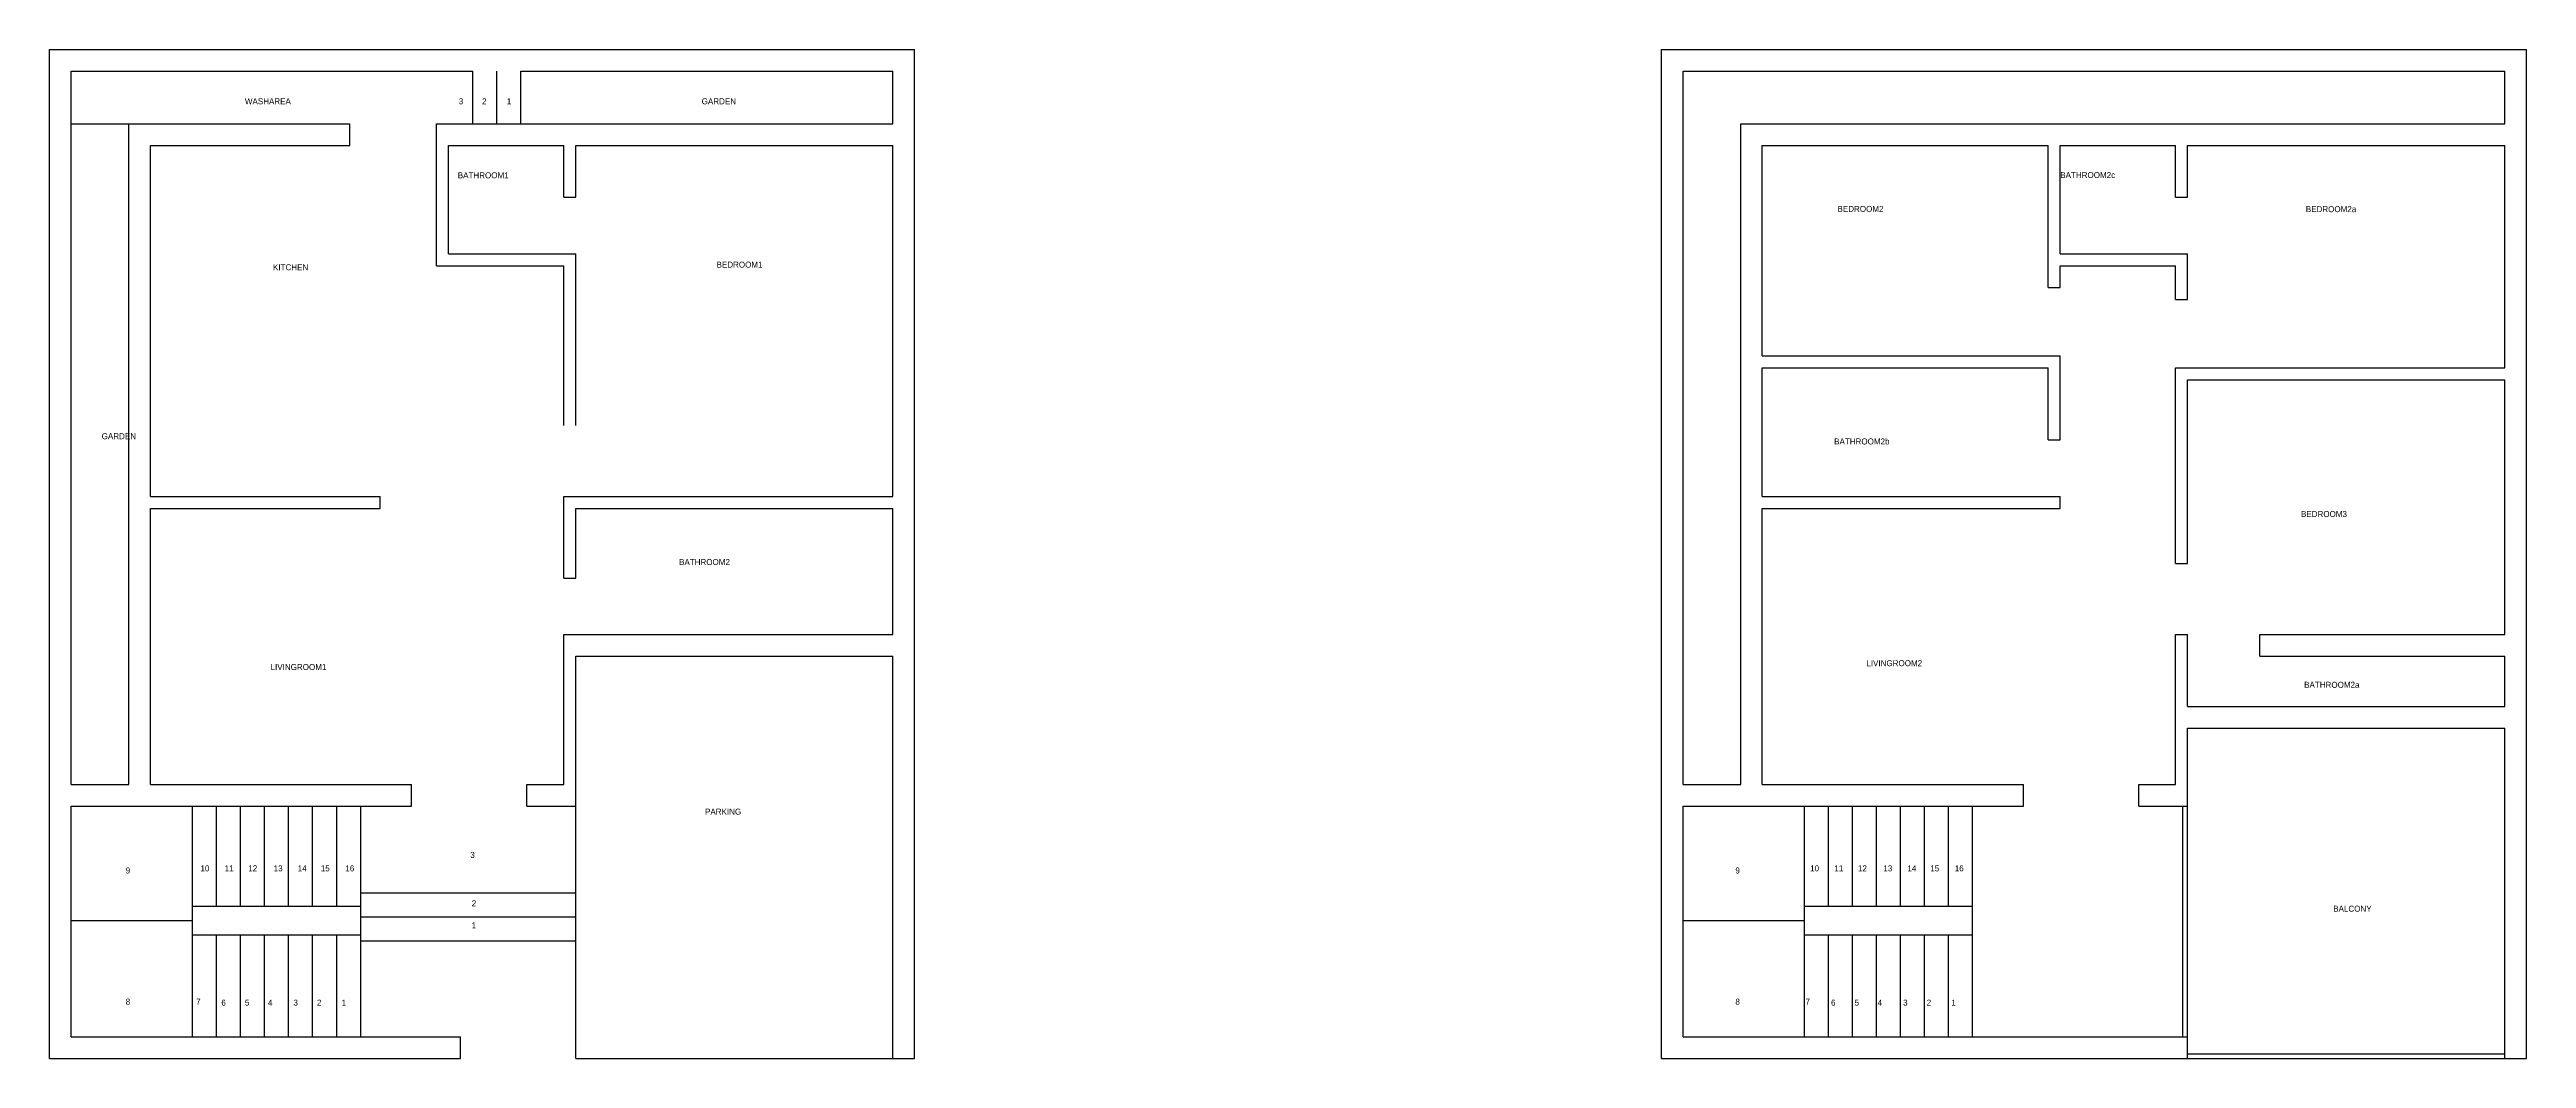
# Model space of a CAD drawing. Header units: metres. Extents: x 0 to 1031, y 0 to 420.
import ezdxf

# ---------------------------------------------------------------- set-up
doc = ezdxf.new("R2010")
doc.units = ezdxf.units.M
for name, color, linetype in [('Balcony', 7, 'Continuous'), ('BathRoom1', 7, 'Continuous'), ('BathRoom2', 7, 'Continuous'), ('Bathroom2a', 7, 'Continuous'), ('BathRoom2b', 7, 'Continuous'), ('BathRoom2c', 7, 'Continuous'), ('BedRoom1', 7, 'Continuous'), ('BedRoom2', 7, 'Continuous'), ('BedRoom2a', 7, 'Continuous'), ('BedRoom3', 7, 'Continuous'), ('Boundary', 7, 'Continuous'), ('Entrance_Staircase', 7, 'Continuous'), ('Garden', 7, 'Continuous'), ('Garden_Staircase', 7, 'Continuous'), ('Kitchen', 7, 'Continuous'), ('LivingRoom1', 7, 'Continuous'), ('LivingRoom2', 7, 'Continuous'), ('Parking', 7, 'Continuous'), ('Staircase', 7, 'Continuous'), ('WashArea', 7, 'Continuous')]:
    doc.layers.add(name, color=color, linetype=linetype)

msp = doc.modelspace()

# ---------------------------------------------------------------- linework, layer by layer
at = {"layer": 'Balcony'}
for p, q in [((889.8, 0), (889.8, 137.5)), ((889.8, 137.5), (1021.8, 137.5)), ((1021.8, 0), (1021.8, 137.5)), ((887.8, 9), (887.8, 105)), ((889.8, 2), (1021.8, 2)), ((889.8, 0), (1030.8, 0))]:
    msp.add_line(p, q, dxfattribs=at)
at = {"layer": 'BathRoom1'}
for p, q in [((166, 335), (166, 380)), ((166, 380), (214, 380)), ((214, 358.5), (214, 380)), ((214, 358.5), (219, 358.5)), ((166, 335), (219, 335))]:
    msp.add_line(p, q, dxfattribs=at)
at = {"layer": 'BathRoom2'}
for p, q in [((219, 200), (219, 229)), ((219, 229), (351, 229)), ((351, 176.5), (351, 229)), ((214, 200), (219, 200)), ((214, 176.5), (351, 176.5))]:
    msp.add_line(p, q, dxfattribs=at)
at = {"layer": 'Bathroom2a'}
for p, q in [((889.8, 146.5), (889.8, 176.5)), ((919.8, 167.5), (919.8, 176.5)), ((919.8, 167.5), (1021.8, 167.5)), ((1021.8, 146.5), (1021.8, 167.5)), ((889.8, 146.5), (1021.8, 146.5))]:
    msp.add_line(p, q, dxfattribs=at)
at = {"layer": 'BathRoom2b'}
for p, q in [((712.8, 234), (712.8, 287.5)), ((712.8, 287.5), (831.8, 287.5)), ((831.8, 257.5), (831.8, 287.5)), ((831.8, 257.5), (836.8, 257.5)), ((712.8, 234), (836.8, 234))]:
    msp.add_line(p, q, dxfattribs=at)
at = {"layer": 'BathRoom2c'}
for p, q in [((836.8, 335), (836.8, 380)), ((836.8, 380), (884.8, 380)), ((884.8, 358.5), (884.8, 380)), ((884.8, 358.5), (889.8, 358.5)), ((836.8, 335), (889.8, 335))]:
    msp.add_line(p, q, dxfattribs=at)
at = {"layer": 'BedRoom1'}
for p, q in [((219, 358.5), (219, 380)), ((219, 380), (351, 380)), ((351, 234), (351, 380)), ((219, 263.5), (219, 335)), ((214, 234), (351, 234))]:
    msp.add_line(p, q, dxfattribs=at)
at = {"layer": 'BedRoom2'}
for p, q in [((712.8, 292.5), (712.8, 380)), ((712.8, 380), (831.8, 380)), ((831.8, 321), (831.8, 380)), ((831.8, 321), (836.8, 321)), ((712.8, 292.5), (808.5, 292.5)), ((808.5, 292.5), (836.8, 292.5))]:
    msp.add_line(p, q, dxfattribs=at)
at = {"layer": 'BedRoom2a'}
for p, q in [((889.8, 358.5), (889.8, 380)), ((889.8, 380), (1021.8, 380)), ((1021.8, 287.5), (1021.8, 380)), ((889.8, 316), (889.8, 335)), ((884.8, 316), (889.8, 316)), ((884.8, 287.5), (1021.8, 287.5))]:
    msp.add_line(p, q, dxfattribs=at)
at = {"layer": 'BedRoom3'}
for p, q in [((889.8, 206), (889.8, 282.5)), ((889.8, 282.5), (1021.8, 282.5)), ((889.8, 263.5), (889.8, 282.5)), ((1021.8, 176.5), (1021.8, 282.5)), ((884.8, 206), (889.8, 206)), ((884.8, 176.5), (889.8, 176.5)), ((919.8, 176.5), (1021.8, 176.5))]:
    msp.add_line(p, q, dxfattribs=at)
at = {"layer": 'Boundary'}
for p, q in [((0, 0), (0, 420)), ((0, 420), (360, 420)), ((360, 0), (360, 420)), ((670.8, 0), (670.8, 420)), ((670.8, 420), (1030.8, 420)), ((1030.8, 0), (1030.8, 420)), ((679.8, 114), (679.8, 411)), ((679.8, 411), (1021.8, 411)), ((1021.8, 389), (1021.8, 411)), ((703.8, 114), (703.8, 389)), ((703.8, 389), (831.8, 389)), ((831.8, 389), (1021.8, 389)), ((679.8, 114), (703.8, 114)), ((0, 0), (171, 0)), ((171, 0), (171, 9)), ((351, 0), (360, 0)), ((670.8, 0), (889.8, 0))]:
    msp.add_line(p, q, dxfattribs=at)
at = {"layer": 'Entrance_Staircase'}
for p, q in [((150.6, 105), (150.6, 114)), ((198.6, 105), (198.6, 114)), ((129.5, 105), (150.6, 105)), ((198.6, 105), (219, 105)), ((129.5, 69), (219, 69)), ((129.5, 59), (219, 59)), ((129.5, 49), (219, 49))]:
    msp.add_line(p, q, dxfattribs=at)
at = {"layer": 'Garden'}
for p, q in [((196.2, 411), (351, 411)), ((351, 389), (351, 411)), ((9, 114), (9, 389)), ((33, 114), (33, 389)), ((196.2, 389), (351, 389)), ((9, 114), (33, 114))]:
    msp.add_line(p, q, dxfattribs=at)
at = {"layer": 'Garden_Staircase'}
for p, q in [((176.2, 389), (176.2, 411)), ((186.2, 389), (186.2, 411)), ((196.2, 389), (196.2, 411)), ((161, 389), (196.2, 389))]:
    msp.add_line(p, q, dxfattribs=at)
at = {"layer": 'Kitchen'}
for p, q in [((125, 380), (125, 389)), ((161, 330), (161, 389)), ((42, 234), (42, 380)), ((42, 380), (125, 380)), ((161, 330), (214, 330)), ((214, 263.5), (214, 330)), ((42, 234), (137.6, 234)), ((137.6, 229), (137.6, 234))]:
    msp.add_line(p, q, dxfattribs=at)
at = {"layer": 'LivingRoom1'}
for p, q in [((42, 114), (42, 229)), ((42, 229), (137.6, 229)), ((214, 200), (214, 234)), ((214, 114), (214, 176.5)), ((42, 114), (150.6, 114)), ((198.6, 114), (214, 114))]:
    msp.add_line(p, q, dxfattribs=at)
at = {"layer": 'LivingRoom2'}
for p, q in [((836.8, 330), (884.8, 330)), ((836.8, 321), (836.8, 330)), ((884.8, 316), (884.8, 330)), ((836.8, 257.5), (836.8, 292.5)), ((884.8, 206), (884.8, 287.5)), ((712.8, 114), (712.8, 229)), ((712.8, 229), (836.8, 229)), ((836.8, 229), (836.8, 234)), ((884.8, 114), (884.8, 176.5)), ((712.8, 114), (821.5, 114)), ((821.5, 105), (821.5, 114)), ((869.5, 114), (884.8, 114)), ((869.5, 105), (869.5, 114))]:
    msp.add_line(p, q, dxfattribs=at)
at = {"layer": 'Parking'}
for p, q in [((219, 0), (219, 167.5)), ((219, 167.5), (351, 167.5)), ((351, 0), (351, 167.5)), ((219, 0), (351, 0))]:
    msp.add_line(p, q, dxfattribs=at)
at = {"layer": 'Staircase'}
for p, q in [((9, 105), (129.5, 105)), ((9, 9), (9, 105)), ((59.5, 9), (59.5, 105)), ((69.5, 63.4), (69.5, 105)), ((79.5, 63.4), (79.5, 105)), ((89.5, 63.4), (89.5, 105)), ((99.5, 63.4), (99.5, 105)), ((109.5, 63.4), (109.5, 105)), ((119.5, 63.4), (119.5, 105)), ((129.5, 9), (129.5, 105)), ((679.8, 105), (821.5, 105)), ((679.8, 9), (679.8, 105)), ((730.3, 9), (730.3, 105)), ((740.3, 63.4), (740.3, 105)), ((750.3, 63.4), (750.3, 105)), ((760.3, 63.4), (760.3, 105)), ((770.3, 63.4), (770.3, 105)), ((780.3, 63.4), (780.3, 105)), ((790.3, 63.4), (790.3, 105)), ((800.3, 9), (800.3, 105)), ((869.5, 105), (889.8, 105)), ((59.5, 63.4), (129.5, 63.4)), ((730.3, 63.4), (800.3, 63.4)), ((9, 57.4), (59.5, 57.4)), ((679.8, 57.4), (730.3, 57.4)), ((59.5, 51.4), (129.5, 51.4)), ((69.5, 9), (69.5, 51.4)), ((79.5, 9), (79.5, 51.4)), ((89.5, 9), (89.5, 51.4)), ((99.5, 9), (99.5, 51.4)), ((109.5, 9), (109.5, 51.4)), ((119.5, 9), (119.5, 51.4)), ((730.3, 51.4), (800.3, 51.4)), ((740.3, 9), (740.3, 51.4)), ((750.3, 9), (750.3, 51.4)), ((760.3, 9), (760.3, 51.4)), ((770.3, 9), (770.3, 51.4)), ((780.3, 9), (780.3, 51.4)), ((790.3, 9), (790.3, 51.4)), ((9, 9), (171, 9)), ((679.8, 9), (889.8, 9))]:
    msp.add_line(p, q, dxfattribs=at)
at = {"layer": 'WashArea'}
for p, q in [((9, 389), (9, 411)), ((9, 411), (176.2, 411)), ((9, 389), (33, 389)), ((33, 389), (125, 389))]:
    msp.add_line(p, q, dxfattribs=at)

# ---------------------------------------------------------------- texts
at = {"layer": 'Balcony', "insert": (950.4, 63.6), "char_height": 2.5, "attachment_point": 1}
msp.add_mtext('BALCONY', dxfattribs=at)
at = {"layer": 'BathRoom1', "insert": (169.9, 368.9), "char_height": 2.5, "attachment_point": 1}
msp.add_mtext('BATHROOM1', dxfattribs=at)
at = {"layer": 'BathRoom2', "insert": (262, 207.9), "char_height": 2.5, "attachment_point": 1}
msp.add_mtext('BATHROOM2', dxfattribs=at)
at = {"layer": 'BathRoom2b', "char_height": 2.5, "attachment_point": 1}
for s, insert in [('BATHROOM2b', (742.7, 258.1)), ('BATHROOM2a', (938.3, 156.8))]:
    msp.add_mtext(s, dxfattribs=dict(at, insert=insert))
at = {"layer": 'BedRoom1', "insert": (277.6, 331.7), "char_height": 2.5, "attachment_point": 1}
msp.add_mtext('BEDROOM1', dxfattribs=at)
at = {"layer": 'BedRoom2', "insert": (744.1, 354.9), "char_height": 2.5, "attachment_point": 1}
msp.add_mtext('BEDROOM2', dxfattribs=at)
at = {"layer": 'BedRoom2a', "char_height": 2.5, "attachment_point": 1}
for s, insert in [('BATHROOM2c', (836.8, 369)), ('BEDROOM2a', (939, 354.8))]:
    msp.add_mtext(s, dxfattribs=dict(at, insert=insert))
at = {"layer": 'BedRoom3', "insert": (937, 227.9), "char_height": 2.5, "attachment_point": 1}
msp.add_mtext('BEDROOM3', dxfattribs=at)
at = {"layer": 'Entrance_Staircase', "char_height": 2.5, "attachment_point": 1}
for s, insert in [('3', (175.1, 86)), ('2', (175.7, 65.8)), ('1', (175.7, 56.7))]:
    msp.add_mtext(s, dxfattribs=dict(at, insert=insert))
at = {"layer": 'Garden', "char_height": 2.5, "attachment_point": 1}
for insert in [(271.4, 399.7), (21.7, 260.3)]:
    msp.add_mtext('GARDEN', dxfattribs=dict(at, insert=insert))
at = {"layer": 'Kitchen', "insert": (93, 330.6), "char_height": 2.5, "attachment_point": 1}
msp.add_mtext('KITCHEN', dxfattribs=at)
at = {"layer": 'LivingRoom1', "insert": (92, 164.2), "char_height": 2.5, "attachment_point": 1}
msp.add_mtext('LIVINGROOM1', dxfattribs=at)
at = {"layer": 'LivingRoom2', "insert": (756.1, 165.8), "char_height": 2.5, "attachment_point": 1}
msp.add_mtext('LIVINGROOM2', dxfattribs=at)
at = {"layer": 'Parking', "insert": (272.8, 104), "char_height": 2.5, "attachment_point": 1}
msp.add_mtext('PARKING', dxfattribs=at)
at = {"layer": 'Staircase', "char_height": 2.5, "attachment_point": 1}
for s, insert in [('3', (170.3, 399.7)), ('2', (180, 399.7)), ('1', (190.3, 399.7)), ('9', (31.7, 79.5)), ('10', (62.8, 80.4)), ('11', (72.9, 80.4)), ('12', (82.7, 80.4)), ('13', (93.3, 80.4)), ('14', (103.3, 80.4)), ('15', (112.9, 80.4)), ('16', (123.1, 80.4)), ('9', (701.6, 79.5)), ('10', (732.7, 80.4)), ('11', (742.8, 80.4)), ('12', (752.6, 80.4)), ('13', (763.2, 80.4)), ('14', (773.2, 80.4)), ('15', (782.7, 80.4)), ('16', (792.9, 80.4)), ('8', (31.7, 24.9)), ('7', (61, 24.9)), ('6', (71.5, 24.5)), ('5', (81.3, 24.5)), ('4', (90.9, 24.5)), ('3', (101.5, 24.5)), ('2', (111.3, 24.5)), ('1', (121.6, 24.5)), ('8', (701.6, 24.9)), ('7', (730.8, 24.9)), ('6', (741.4, 24.5)), ('5', (751.2, 24.5)), ('4', (760.8, 24.5)), ('3', (771.4, 24.5)), ('2', (781.2, 24.5)), ('1', (791.5, 24.5))]:
    msp.add_mtext(s, dxfattribs=dict(at, insert=insert))
at = {"layer": 'WashArea', "insert": (81.3, 399.7), "char_height": 2.5, "attachment_point": 1}
msp.add_mtext('WASHAREA', dxfattribs=at)

doc.saveas('drawing.dxf')
